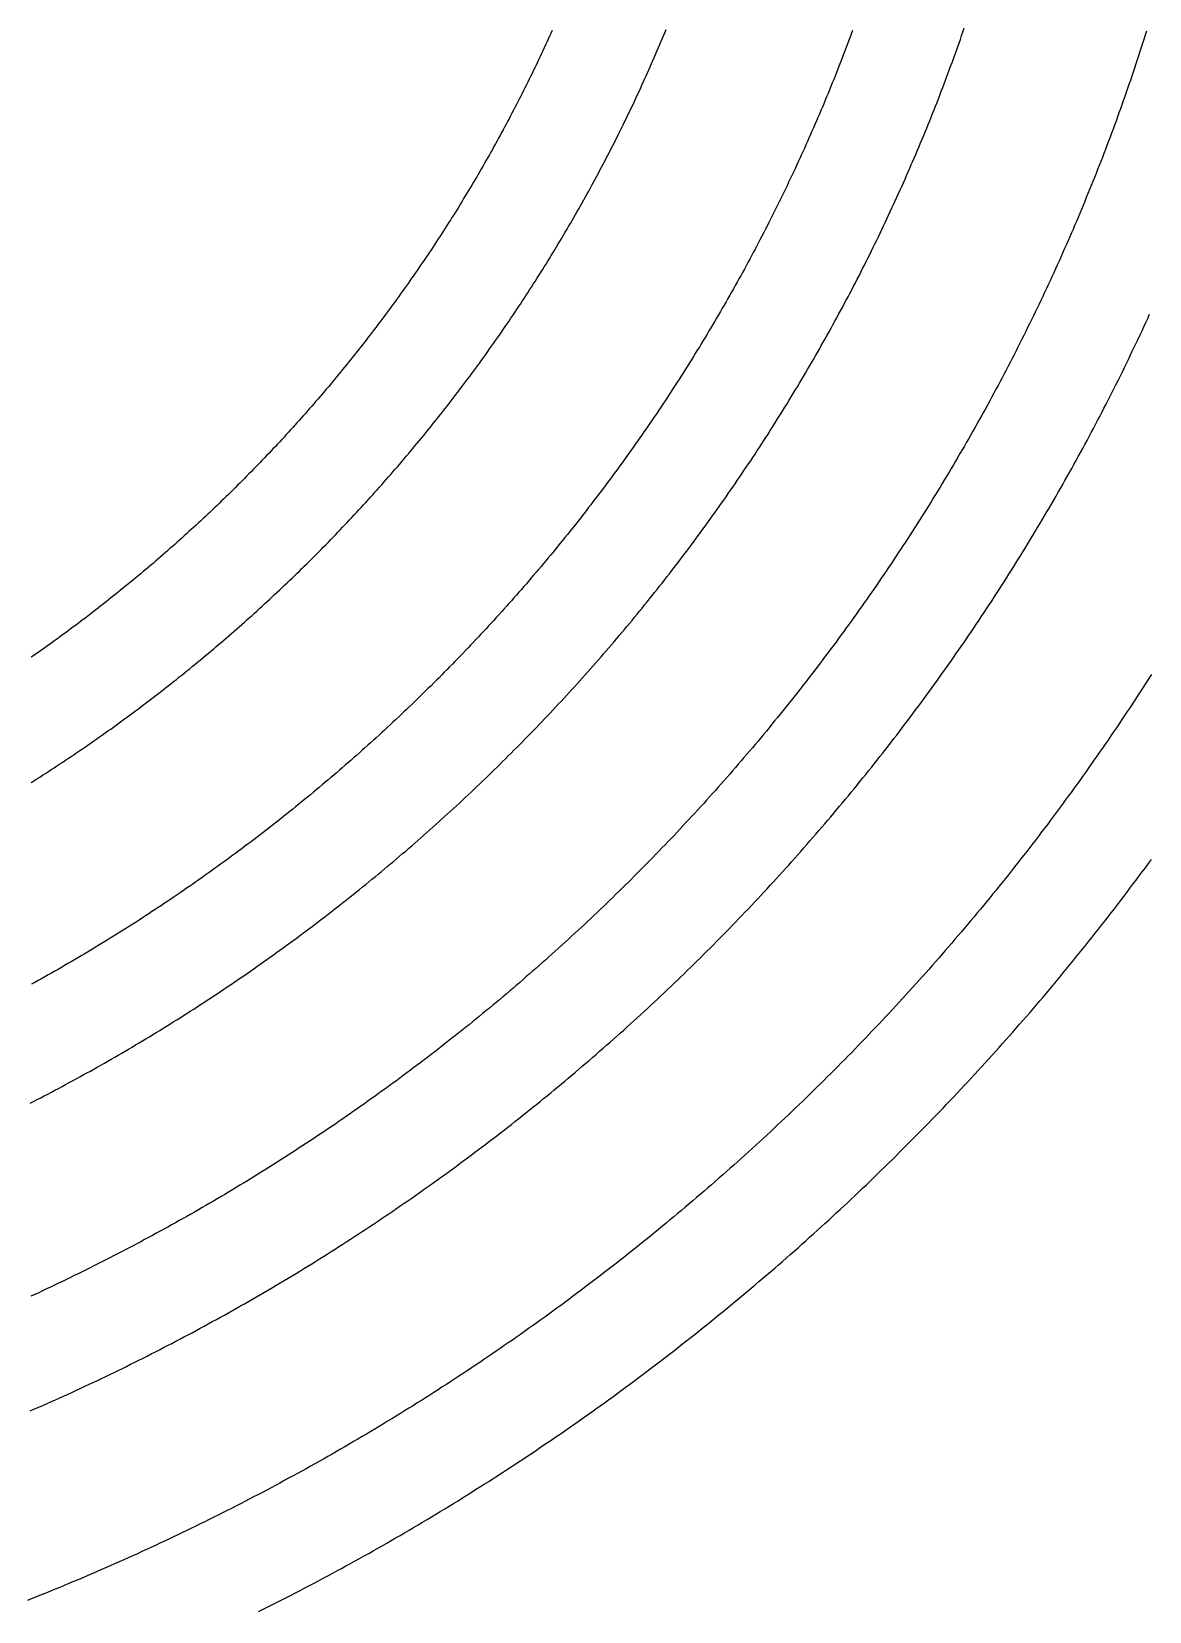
# Model space of a CAD drawing. Header units: inches. Extents: x -43479 to 56521, y -44741 to 59530.
# Drawn here: x -8761 to -7477, y -21638 to -19822 of the extents above; entities that cross this region are included whole.
import ezdxf

# ---------------------------------------------------------------- set-up
doc = ezdxf.new("R2010")
doc.units = ezdxf.units.IN
doc.header["$MEASUREMENT"] = 0

# ---------------------------------------------------------------- blocks, each defined once
blk = doc.blocks.new('kanishk_spiralEditV1')
for points in [[(1524.3, -1138.4), (1518.9, -1135.7), (1513.6, -1133), (1508.3, -1130.3), (1502.9, -1127.6), (1497.6, -1124.9), (1492.3, -1122.2), (1487, -1119.5), (1481.7, -1116.7), (1476.4, -1114), (1471.2, -1111.2), (1465.9, -1108.5), (1460.6, -1105.7), (1455.3, -1102.9), (1450.1, -1100.1), (1444.8, -1097.2), (1439.6, -1094.4), (1434.3, -1091.6), (1429.1, -1088.7), (1423.9, -1085.9), (1418.6, -1083), (1413.4, -1080.1), (1408.2, -1077.2), (1403, -1074.3), (1397.8, -1071.4), (1392.6, -1068.5), (1387.4, -1065.5), (1382.3, -1062.6), (1377.1, -1059.6), (1371.9, -1056.7), (1366.8, -1053.7), (1361.6, -1050.7), (1356.5, -1047.7), (1351.3, -1044.7), (1346.2, -1041.7), (1341.1, -1038.6), (1335.9, -1035.6), (1330.8, -1032.5), (1325.7, -1029.5), (1320.6, -1026.4), (1315.5, -1023.3), (1310.4, -1020.2), (1305.4, -1017.1), (1300.3, -1014), (1295.2, -1010.9), (1290.2, -1007.7), (1285.1, -1004.6), (1280.1, -1001.4), (1275, -998.2), (1270, -995.1), (1265, -991.9), (1259.9, -988.7), (1254.9, -985.5), (1249.9, -982.2), (1244.9, -979), (1239.9, -975.8), (1235, -972.5), (1230, -969.2), (1225, -966), (1220, -962.7), (1215.1, -959.4), (1210.1, -956.1), (1205.2, -952.8), (1200.3, -949.5), (1195.3, -946.1), (1190.4, -942.8), (1185.5, -939.4), (1180.6, -936.1), (1175.7, -932.7), (1170.8, -929.3), (1165.9, -925.9), (1161, -922.5), (1156.2, -919.1), (1151.3, -915.6), (1146.4, -912.2), (1141.6, -908.8), (1136.8, -905.3), (1131.9, -901.8), (1127.1, -898.4), (1122.3, -894.9), (1117.5, -891.4), (1112.7, -887.9), (1107.9, -884.4), (1103.1, -880.8), (1098.3, -877.3), (1093.5, -873.8), (1088.8, -870.2), (1084, -866.6), (1079.3, -863.1), (1074.5, -859.5), (1069.8, -855.9), (1065.1, -852.3), (1060.3, -848.7), (1055.6, -845), (1050.9, -841.4), (1046.2, -837.8), (1041.5, -834.1), (1036.9, -830.4), (1032.2, -826.8), (1027.5, -823.1), (1022.9, -819.4), (1018.2, -815.7), (1013.6, -812), (1008.9, -808.3), (1004.3, -804.5), (999.7, -800.8), (995.1, -797), (990.5, -793.3), (985.9, -789.5), (981.3, -785.7), (976.7, -782), (972.2, -778.2), (967.6, -774.4), (963.1, -770.5), (958.5, -766.7), (954, -762.9), (949.5, -759), (944.9, -755.2), (940.4, -751.3), (935.9, -747.4), (931.4, -743.6), (926.9, -739.7), (922.5, -735.8), (918, -731.9), (913.5, -728), (909.1, -724), (904.6, -720.1), (900.2, -716.1), (895.8, -712.2), (891.4, -708.2), (886.9, -704.3), (882.5, -700.3), (878.2, -696.3), (873.8, -692.3), (869.4, -688.3), (865, -684.3), (860.7, -680.2), (856.3, -676.2), (852, -672.2), (847.6, -668.1), (843.3, -664), (839, -660), (834.7, -655.9), (830.4, -651.8), (826.1, -647.7), (821.8, -643.6), (817.6, -639.5), (813.3, -635.4), (809, -631.2), (804.8, -627.1), (800.6, -622.9), (796.3, -618.8), (792.1, -614.6), (787.9, -610.4), (783.7, -606.2), (779.5, -602), (775.3, -597.8), (771.1, -593.6), (767, -589.4), (762.8, -585.2), (758.7, -580.9), (754.5, -576.7), (750.4, -572.4), (746.3, -568.2), (742.2, -563.9), (738.1, -559.6), (734, -555.3), (729.9, -551), (725.8, -546.7), (721.8, -542.4), (717.7, -538.1), (713.7, -533.8), (709.6, -529.4), (705.6, -525.1), (701.6, -520.7), (697.6, -516.4), (693.6, -512), (689.6, -507.6), (685.6, -503.2), (681.6, -498.8), (677.6, -494.4), (673.7, -490), (669.7, -485.6), (665.8, -481.2), (661.9, -476.8), (658, -472.3), (654.1, -467.9), (650.2, -463.4), (646.3, -458.9), (642.4, -454.5), (638.5, -450), (634.7, -445.5), (630.8, -441), (627, -436.5), (623.2, -432), (619.3, -427.4), (615.5, -422.9), (611.7, -418.4), (607.9, -413.8), (604.1, -409.3), (600.4, -404.7), (596.6, -400.1), (592.9, -395.5), (589.1, -391), (585.4, -386.4), (581.7, -381.8), (577.9, -377.2), (574.2, -372.5), (570.5, -367.9), (566.9, -363.3), (563.2, -358.7), (559.5, -354), (555.9, -349.4), (552.2, -344.7), (548.6, -340), (545, -335.3), (541.3, -330.7), (537.7, -326), (534.1, -321.3), (530.6, -316.6), (527, -311.9), (523.4, -307.1), (519.9, -302.4), (516.3, -297.7), (512.8, -292.9), (509.3, -288.2), (505.7, -283.4), (502.2, -278.7), (498.7, -273.9)], [(1786.5, -907.7), (1781.6, -905.5), (1776.8, -903.4), (1771.9, -901.3), (1767.1, -899.1), (1762.2, -897), (1757.4, -894.8), (1752.6, -892.6), (1747.7, -890.5), (1742.9, -888.3), (1738.1, -886), (1733.3, -883.8), (1728.5, -881.6), (1723.7, -879.4), (1718.9, -877.1), (1714.1, -874.9), (1709.3, -872.6), (1704.5, -870.3), (1699.8, -868), (1695, -865.7), (1690.2, -863.4), (1685.4, -861.1), (1680.7, -858.8), (1675.9, -856.5), (1671.2, -854.1), (1666.5, -851.8), (1661.7, -849.4), (1657, -847), (1652.3, -844.6), (1647.5, -842.2), (1642.8, -839.8), (1638.1, -837.4), (1633.4, -835), (1628.7, -832.6), (1624, -830.1), (1619.3, -827.7), (1614.6, -825.2), (1610, -822.7), (1605.3, -820.2), (1600.6, -817.8), (1596, -815.3), (1591.3, -812.7), (1586.6, -810.2), (1582, -807.7), (1577.4, -805.1), (1572.7, -802.6), (1568.1, -800), (1563.5, -797.5), (1558.8, -794.9), (1554.2, -792.3), (1549.6, -789.7), (1545, -787.1), (1540.4, -784.5), (1535.8, -781.9), (1531.3, -779.2), (1526.7, -776.6), (1522.1, -773.9), (1517.5, -771.3), (1513, -768.6), (1508.4, -765.9), (1503.9, -763.2), (1499.3, -760.5), (1494.8, -757.8), (1490.3, -755.1), (1485.7, -752.3), (1481.2, -749.6), (1476.7, -746.9), (1472.2, -744.1), (1467.7, -741.3), (1463.2, -738.6), (1458.7, -735.8), (1454.2, -733), (1449.7, -730.2), (1445.3, -727.4), (1440.8, -724.5), (1436.3, -721.7), (1431.9, -718.9), (1427.4, -716), (1423, -713.1), (1418.6, -710.3), (1414.1, -707.4), (1409.7, -704.5), (1405.3, -701.6), (1400.9, -698.7), (1396.5, -695.8), (1392.1, -692.9), (1387.7, -689.9), (1383.3, -687), (1378.9, -684), (1374.5, -681.1), (1370.2, -678.1), (1365.8, -675.1), (1361.5, -672.1), (1357.1, -669.1), (1352.8, -666.1), (1348.4, -663.1), (1344.1, -660.1), (1339.8, -657.1), (1335.5, -654), (1331.2, -651), (1326.9, -647.9), (1322.6, -644.9), (1318.3, -641.8), (1314, -638.7), (1309.7, -635.6), (1305.5, -632.5), (1301.2, -629.4), (1296.9, -626.3), (1292.7, -623.1), (1288.5, -620), (1284.2, -616.9), (1280, -613.7), (1275.8, -610.5), (1271.6, -607.4), (1267.4, -604.2), (1263.2, -601), (1259, -597.8), (1254.8, -594.6), (1250.6, -591.4), (1246.4, -588.1), (1242.3, -584.9), (1238.1, -581.7), (1233.9, -578.4), (1229.8, -575.2), (1225.7, -571.9), (1221.5, -568.6), (1217.4, -565.3), (1213.3, -562), (1209.2, -558.7), (1205.1, -555.4), (1201, -552.1), (1196.9, -548.8), (1192.8, -545.4), (1188.7, -542.1), (1184.7, -538.7), (1180.6, -535.4), (1176.6, -532), (1172.5, -528.6), (1168.5, -525.2), (1164.4, -521.9), (1160.4, -518.5), (1156.4, -515), (1152.4, -511.6), (1148.4, -508.2), (1144.4, -504.8), (1140.4, -501.3), (1136.4, -497.9), (1132.5, -494.4), (1128.5, -490.9), (1124.5, -487.5), (1120.6, -484), (1116.7, -480.5), (1112.7, -477), (1108.8, -473.5), (1104.9, -470), (1101, -466.4), (1097.1, -462.9), (1093.2, -459.4), (1089.3, -455.8), (1085.4, -452.3), (1081.5, -448.7), (1077.6, -445.1), (1073.8, -441.5), (1069.9, -437.9), (1066.1, -434.3), (1062.3, -430.7), (1058.4, -427.1), (1054.6, -423.5), (1050.8, -419.9), (1047, -416.2), (1043.2, -412.6), (1039.4, -409), (1035.6, -405.3), (1031.9, -401.6), (1028.1, -398), (1024.3, -394.3), (1020.6, -390.6), (1016.8, -386.9), (1013.1, -383.2), (1009.4, -379.5), (1005.7, -375.7), (1001.9, -372), (998.2, -368.3), (994.6, -364.5), (990.9, -360.8), (987.2, -357), (983.5, -353.3), (979.9, -349.5), (976.2, -345.7), (972.6, -341.9), (968.9, -338.1), (965.3, -334.3), (961.7, -330.5), (958.1, -326.7), (954.5, -322.9), (950.9, -319), (947.3, -315.2), (943.7, -311.3), (940.1, -307.5), (936.5, -303.6), (933, -299.7), (929.4, -295.9), (925.9, -292), (922.4, -288.1), (918.9, -284.2), (915.3, -280.3), (911.8, -276.4), (908.3, -272.5), (904.8, -268.5), (901.4, -264.6), (897.9, -260.6), (894.4, -256.7), (891, -252.7), (887.5, -248.8), (884.1, -244.8), (880.7, -240.8), (877.2, -236.8), (873.8, -232.9), (870.4, -228.9), (867, -224.9), (863.6, -220.8), (860.3, -216.8), (856.9, -212.8), (853.5, -208.8), (850.2, -204.7), (846.8, -200.7), (843.5, -196.6), (840.2, -192.6), (836.8, -188.5), (833.5, -184.4), (830.2, -180.3), (826.9, -176.3), (823.6, -172.2), (820.4, -168.1), (817.1, -163.9), (813.8, -159.8), (810.6, -155.7), (807.4, -151.6), (804.1, -147.5), (800.9, -143.3), (797.7, -139.2), (794.5, -135), (791.3, -130.9), (788.1, -126.7), (784.9, -122.5), (781.8, -118.3), (778.6, -114.1), (775.4, -110), (772.3, -105.8), (769.2, -101.5), (766, -97.3), (762.9, -93.1), (759.8, -88.9), (756.7, -84.7), (753.6, -80.4), (750.5, -76.2), (747.5, -71.9), (744.4, -67.7), (741.4, -63.4), (738.3, -59.1), (735.3, -54.9), (732.3, -50.6), (729.2, -46.3), (726.2, -42), (723.2, -37.7), (720.2, -33.4), (717.3, -29.1), (714.3, -24.8), (711.3, -20.5), (708.4, -16.1), (705.4, -11.8), (702.5, -7.5), (699.6, -3.1), (696.7, 1.2), (693.8, 5.6), (690.9, 10), (688, 14.3), (685.1, 18.7), (682.2, 23.1), (679.4, 27.5), (676.5, 31.9), (673.7, 36.3), (670.8, 40.7), (668, 45.1), (665.2, 49.5), (662.4, 53.9), (659.6, 58.4), (656.8, 62.8), (654, 67.2), (651.3, 71.7), (648.5, 76.1), (645.8, 80.6), (643, 85.1), (640.3, 89.5), (637.6, 94), (634.9, 98.5), (632.2, 103), (629.5, 107.5), (626.8, 111.9), (624.1, 116.4), (621.5, 121), (618.8, 125.5), (616.2, 130), (613.5, 134.5), (610.9, 139), (608.3, 143.6), (605.7, 148.1), (603.1, 152.6), (600.5, 157.2), (598, 161.7), (595.4, 166.3), (592.8, 170.9), (590.3, 175.4), (587.7, 180), (585.2, 184.6), (582.7, 189.2), (580.2, 193.8), (577.7, 198.4), (575.2, 203), (572.7, 207.6), (570.3, 212.2), (567.8, 216.8), (565.4, 221.4), (562.9, 226), (560.5, 230.7), (558.1, 235.3), (555.7, 239.9), (553.3, 244.6), (550.9, 249.2), (548.5, 253.9), (546.1, 258.5), (543.8, 263.2), (541.4, 267.9), (539.1, 272.5), (536.7, 277.2), (534.4, 281.9), (532.1, 286.6), (529.8, 291.3), (527.5, 296), (525.2, 300.7), (523, 305.4), (520.7, 310.1), (518.4, 314.8), (516.2, 319.5), (514, 324.2), (511.7, 329), (509.5, 333.7), (507.3, 338.4), (505.1, 343.2), (503, 347.9), (500.8, 352.7)], [(1786.8, -554.1), (1782.7, -552), (1778.6, -549.9), (1774.5, -547.8), (1770.4, -545.6), (1766.3, -543.5), (1762.2, -541.3), (1758.1, -539.2), (1754, -537), (1750, -534.8), (1745.9, -532.6), (1741.8, -530.4), (1737.8, -528.2), (1733.7, -526), (1729.7, -523.8), (1725.6, -521.6), (1721.6, -519.3), (1717.5, -517.1), (1713.5, -514.8), (1709.5, -512.6), (1705.4, -510.3), (1701.4, -508), (1697.4, -505.7), (1693.4, -503.4), (1689.4, -501.1), (1685.4, -498.8), (1681.4, -496.5), (1677.4, -494.2), (1673.5, -491.8), (1669.5, -489.5), (1665.5, -487.1), (1661.5, -484.8), (1657.6, -482.4), (1653.6, -480), (1649.7, -477.6), (1645.7, -475.2), (1641.8, -472.8), (1637.8, -470.4), (1633.9, -468), (1630, -465.6), (1626.1, -463.1), (1622.2, -460.7), (1618.3, -458.2), (1614.3, -455.8), (1610.5, -453.3), (1606.6, -450.8), (1602.7, -448.3), (1598.8, -445.8), (1594.9, -443.3), (1591, -440.8), (1587.2, -438.3), (1583.3, -435.8), (1579.5, -433.3), (1575.6, -430.7), (1571.8, -428.2), (1567.9, -425.6), (1564.1, -423), (1560.3, -420.5), (1556.4, -417.9), (1552.6, -415.3), (1548.8, -412.7), (1545, -410.1), (1541.2, -407.5), (1537.4, -404.9), (1533.6, -402.2), (1529.9, -399.6), (1526.1, -397), (1522.3, -394.3), (1518.5, -391.7), (1514.8, -389), (1511, -386.3), (1507.3, -383.6), (1503.5, -381), (1499.8, -378.3), (1496.1, -375.5), (1492.4, -372.8), (1488.6, -370.1), (1484.9, -367.4), (1481.2, -364.7), (1477.5, -361.9), (1473.8, -359.2), (1470.1, -356.4), (1466.5, -353.6), (1462.8, -350.9), (1459.1, -348.1), (1455.4, -345.3), (1451.8, -342.5), (1448.1, -339.7), (1444.5, -336.9), (1440.8, -334.1), (1437.2, -331.2), (1433.6, -328.4), (1430, -325.6), (1426.3, -322.7), (1422.7, -319.9), (1419.1, -317), (1415.5, -314.1), (1411.9, -311.2), (1408.4, -308.4), (1404.8, -305.5), (1401.2, -302.6), (1397.6, -299.7), (1394.1, -296.7), (1390.5, -293.8), (1387, -290.9), (1383.4, -288), (1379.9, -285), (1376.4, -282.1), (1372.8, -279.1), (1369.3, -276.1), (1365.8, -273.2), (1362.3, -270.2), (1358.8, -267.2), (1355.3, -264.2), (1351.9, -261.2), (1348.4, -258.2), (1344.9, -255.2), (1341.4, -252.2), (1338, -249.1), (1334.5, -246.1), (1331.1, -243), (1327.6, -240), (1324.2, -236.9), (1320.8, -233.9), (1317.4, -230.8), (1314, -227.7), (1310.6, -224.6), (1307.2, -221.5), (1303.8, -218.4), (1300.4, -215.3), (1297, -212.2), (1293.6, -209.1), (1290.3, -206), (1286.9, -202.8), (1283.6, -199.7), (1280.2, -196.5), (1276.9, -193.4), (1273.5, -190.2), (1270.2, -187.1), (1266.9, -183.9), (1263.6, -180.7), (1260.3, -177.5), (1257, -174.3), (1253.7, -171.1), (1250.4, -167.9), (1247.1, -164.7), (1243.9, -161.5), (1240.6, -158.2), (1237.4, -155), (1234.1, -151.8), (1230.9, -148.5), (1227.6, -145.2), (1224.4, -142), (1221.2, -138.7), (1218, -135.4), (1214.8, -132.2), (1211.6, -128.9), (1208.4, -125.6), (1205.2, -122.3), (1202, -119), (1198.8, -115.6), (1195.7, -112.3), (1192.5, -109), (1189.4, -105.7), (1186.2, -102.3), (1183.1, -99), (1180, -95.6), (1176.8, -92.3), (1173.7, -88.9), (1170.6, -85.5), (1167.5, -82.1), (1164.4, -78.7), (1161.3, -75.4), (1158.3, -72), (1155.2, -68.5), (1152.1, -65.1), (1149.1, -61.7), (1146, -58.3), (1143, -54.9), (1139.9, -51.4), (1136.9, -48), (1133.9, -44.5), (1130.9, -41.1), (1127.9, -37.6), (1124.9, -34.2), (1121.9, -30.7), (1118.9, -27.2), (1115.9, -23.7), (1113, -20.2), (1110, -16.7), (1107.1, -13.2), (1104.1, -9.7), (1101.2, -6.2), (1098.2, -2.7), (1095.3, 0.8), (1092.4, 4.4), (1089.5, 7.9), (1086.6, 11.5), (1083.7, 15), (1080.8, 18.6), (1077.9, 22.1), (1075.1, 25.7), (1072.2, 29.3), (1069.4, 32.8), (1066.5, 36.4), (1063.7, 40), (1060.8, 43.6), (1058, 47.2), (1055.2, 50.8), (1052.4, 54.4), (1049.6, 58.1), (1046.8, 61.7), (1044, 65.3), (1041.2, 69), (1038.5, 72.6), (1035.7, 76.3), (1032.9, 79.9), (1030.2, 83.6), (1027.5, 87.2), (1024.7, 90.9), (1022, 94.6), (1019.3, 98.3), (1016.6, 101.9), (1013.9, 105.6), (1011.2, 109.3), (1008.5, 113), (1005.8, 116.8), (1003.2, 120.5), (1000.5, 124.2), (997.9, 127.9), (995.2, 131.6), (992.6, 135.4), (990, 139.1), (987.3, 142.9), (984.7, 146.6), (982.1, 150.4), (979.5, 154.1), (976.9, 157.9), (974.4, 161.7), (971.8, 165.5), (969.2, 169.2), (966.7, 173), (964.1, 176.8), (961.6, 180.6), (959, 184.4), (956.5, 188.2), (954, 192), (951.5, 195.9), (949, 199.7), (946.5, 203.5), (944, 207.4), (941.6, 211.2), (939.1, 215), (936.6, 218.9), (934.2, 222.7), (931.7, 226.6), (929.3, 230.5), (926.9, 234.3), (924.5, 238.2), (922.1, 242.1), (919.7, 246), (917.3, 249.9), (914.9, 253.8), (912.5, 257.7), (910.1, 261.6), (907.8, 265.5), (905.4, 269.4), (903.1, 273.3), (900.7, 277.2), (898.4, 281.1), (896.1, 285.1), (893.8, 289), (891.5, 292.9), (889.2, 296.9), (886.9, 300.8), (884.6, 304.8), (882.4, 308.8), (880.1, 312.7), (877.9, 316.7), (875.6, 320.7), (873.4, 324.6), (871.2, 328.6), (868.9, 332.6), (866.7, 336.6), (864.5, 340.6), (862.3, 344.6), (860.2, 348.6), (858, 352.6), (855.8, 356.6), (853.7, 360.6), (851.5, 364.7), (849.4, 368.7), (847.2, 372.7), (845.1, 376.7), (843, 380.8), (840.9, 384.8), (838.8, 388.9), (836.7, 392.9), (834.6, 397), (832.6, 401), (830.5, 405.1), (828.4, 409.2), (826.4, 413.2), (824.4, 417.3), (822.3, 421.4), (820.3, 425.5), (818.3, 429.6), (816.3, 433.6), (814.3, 437.7), (812.3, 441.8), (810.3, 445.9), (808.4, 450.1), (806.4, 454.2), (804.5, 458.3), (802.5, 462.4), (800.6, 466.5), (798.7, 470.6), (796.8, 474.8), (794.8, 478.9), (793, 483.1), (791.1, 487.2), (789.2, 491.3), (787.3, 495.5), (785.4, 499.6), (783.6, 503.8), (781.7, 508), (779.9, 512.1), (778.1, 516.3), (776.3, 520.5), (774.5, 524.6), (772.7, 528.8), (770.9, 533), (769.1, 537.2), (767.3, 541.4), (765.5, 545.6), (763.8, 549.8), (762, 554), (760.3, 558.2), (758.6, 562.4), (756.8, 566.6), (755.1, 570.8), (753.4, 575), (751.7, 579.2), (750, 583.5), (748.4, 587.7), (746.7, 591.9), (745, 596.1), (743.4, 600.4), (741.8, 604.6), (740.1, 608.9), (738.5, 613.1), (736.9, 617.4), (735.3, 621.6), (733.7, 625.9), (732.1, 630.1), (730.5, 634.4), (729, 638.7), (727.4, 642.9), (725.8, 647.2), (724.3, 651.5), (722.8, 655.7), (721.2, 660), (719.7, 664.3), (718.2, 668.6), (716.7, 672.9), (715.2, 677.2), (713.8, 681.5)], [(1785.6, -185.6), (1782.3, -183.5), (1779, -181.4), (1775.6, -179.2), (1772.3, -177.1), (1769, -175), (1765.7, -172.8), (1762.4, -170.7), (1759.1, -168.5), (1755.8, -166.3), (1752.5, -164.2), (1749.2, -162), (1745.9, -159.8), (1742.7, -157.6), (1739.4, -155.4), (1736.1, -153.2), (1732.9, -151), (1729.6, -148.8), (1726.4, -146.6), (1723.1, -144.3), (1719.9, -142.1), (1716.6, -139.9), (1713.4, -137.6), (1710.2, -135.3), (1706.9, -133.1), (1703.7, -130.8), (1700.5, -128.5), (1697.3, -126.2), (1694.1, -124), (1690.9, -121.7), (1687.7, -119.4), (1684.5, -117), (1681.3, -114.7), (1678.2, -112.4), (1675, -110.1), (1671.8, -107.7), (1668.6, -105.4), (1665.5, -103), (1662.3, -100.7), (1659.2, -98.3), (1656, -96), (1652.9, -93.6), (1649.8, -91.2), (1646.7, -88.8), (1643.5, -86.4), (1640.4, -84), (1637.3, -81.6), (1634.2, -79.2), (1631.1, -76.8), (1628, -74.3), (1624.9, -71.9), (1621.8, -69.5), (1618.7, -67), (1615.7, -64.6), (1612.6, -62.1), (1609.5, -59.6), (1606.5, -57.2), (1603.4, -54.7), (1600.4, -52.2), (1597.3, -49.7), (1594.3, -47.2), (1591.3, -44.7), (1588.2, -42.2), (1585.2, -39.7), (1582.2, -37.2), (1579.2, -34.7), (1576.2, -32.1), (1573.2, -29.6), (1570.2, -27), (1567.2, -24.5), (1564.2, -21.9), (1561.2, -19.4), (1558.3, -16.8), (1555.3, -14.2), (1552.3, -11.6), (1549.4, -9), (1546.4, -6.5), (1543.5, -3.9), (1540.6, -1.2), (1537.6, 1.4), (1534.7, 4), (1531.8, 6.6), (1528.9, 9.2), (1526, 11.9), (1523.1, 14.5), (1520.2, 17.2), (1517.3, 19.8), (1514.4, 22.5), (1511.5, 25.1), (1508.6, 27.8), (1505.8, 30.5), (1502.9, 33.2), (1500, 35.9), (1497.2, 38.6), (1494.3, 41.3), (1491.5, 44), (1488.7, 46.7), (1485.8, 49.4), (1483, 52.1), (1480.2, 54.8), (1477.4, 57.6), (1474.6, 60.3), (1471.8, 63.1), (1469, 65.8), (1466.2, 68.6), (1463.4, 71.3), (1460.6, 74.1), (1457.9, 76.9), (1455.1, 79.7), (1452.3, 82.5), (1449.6, 85.3), (1446.8, 88.1), (1444.1, 90.9), (1441.4, 93.7), (1438.6, 96.5), (1435.9, 99.3), (1433.2, 102.1), (1430.5, 105), (1427.8, 107.8), (1425.1, 110.6), (1422.4, 113.5), (1419.7, 116.3), (1417, 119.2), (1414.4, 122.1), (1411.7, 124.9), (1409, 127.8), (1406.4, 130.7), (1403.7, 133.6), (1401.1, 136.5), (1398.5, 139.4), (1395.8, 142.3), (1393.2, 145.2), (1390.6, 148.1), (1388, 151), (1385.4, 153.9), (1382.8, 156.8), (1380.2, 159.8), (1377.6, 162.7), (1375, 165.7), (1372.5, 168.6), (1369.9, 171.6), (1367.3, 174.5), (1364.8, 177.5), (1362.2, 180.5), (1359.7, 183.4), (1357.2, 186.4), (1354.6, 189.4), (1352.1, 192.4), (1349.6, 195.4), (1347.1, 198.4), (1344.6, 201.4), (1342.1, 204.4), (1339.6, 207.4), (1337.1, 210.4), (1334.6, 213.5), (1332.2, 216.5), (1329.7, 219.5), (1327.2, 222.6), (1324.8, 225.6), (1322.4, 228.7), (1319.9, 231.7), (1317.5, 234.8), (1315.1, 237.9), (1312.6, 240.9), (1310.2, 244), (1307.8, 247.1), (1305.4, 250.2), (1303, 253.3), (1300.7, 256.3), (1298.3, 259.4), (1295.9, 262.6), (1293.5, 265.7), (1291.2, 268.8), (1288.8, 271.9), (1286.5, 275), (1284.1, 278.1), (1281.8, 281.3), (1279.5, 284.4), (1277.2, 287.6), (1274.9, 290.7), (1272.6, 293.9), (1270.3, 297), (1268, 300.2), (1265.7, 303.3), (1263.4, 306.5), (1261.1, 309.7), (1258.9, 312.9), (1256.6, 316.1), (1254.4, 319.2), (1252.1, 322.4), (1249.9, 325.6), (1247.6, 328.8), (1245.4, 332), (1243.2, 335.2), (1241, 338.5), (1238.8, 341.7), (1236.6, 344.9), (1234.4, 348.1), (1232.2, 351.4), (1230.1, 354.6), (1227.9, 357.9), (1225.7, 361.1), (1223.6, 364.3), (1221.4, 367.6), (1219.3, 370.9), (1217.2, 374.1), (1215, 377.4), (1212.9, 380.7), (1210.8, 383.9), (1208.7, 387.2), (1206.6, 390.5), (1204.5, 393.8), (1202.4, 397.1), (1200.3, 400.4), (1198.3, 403.7), (1196.2, 407), (1194.1, 410.3), (1192.1, 413.6), (1190.1, 416.9), (1188, 420.3), (1186, 423.6), (1184, 426.9), (1182, 430.2), (1180, 433.6), (1178, 436.9), (1176, 440.3), (1174, 443.6), (1172, 447), (1170, 450.3), (1168.1, 453.7), (1166.1, 457.1), (1164.2, 460.4), (1162.2, 463.8), (1160.3, 467.2), (1158.4, 470.6), (1156.4, 474), (1154.5, 477.3), (1152.6, 480.7), (1150.7, 484.1), (1148.8, 487.5), (1146.9, 490.9), (1145.1, 494.3), (1143.2, 497.8), (1141.3, 501.2), (1139.5, 504.6), (1137.6, 508), (1135.8, 511.4), (1133.9, 514.9), (1132.1, 518.3), (1130.3, 521.7), (1128.5, 525.2), (1126.7, 528.6), (1124.9, 532.1), (1123.1, 535.5), (1121.3, 539), (1119.5, 542.4), (1117.8, 545.9), (1116, 549.4), (1114.3, 552.8), (1112.5, 556.3), (1110.8, 559.8), (1109, 563.3), (1107.3, 566.7), (1105.6, 570.2), (1103.9, 573.7), (1102.2, 577.2), (1100.5, 580.7), (1098.8, 584.2), (1097.1, 587.7), (1095.5, 591.2), (1093.8, 594.7), (1092.1, 598.2), (1090.5, 601.8), (1088.9, 605.3), (1087.2, 608.8), (1085.6, 612.3), (1084, 615.9), (1082.4, 619.4), (1080.8, 622.9), (1079.2, 626.5), (1077.6, 630), (1076, 633.6), (1074.4, 637.1), (1072.8, 640.7), (1071.3, 644.2), (1069.7, 647.8), (1068.2, 651.3), (1066.7, 654.9), (1065.1, 658.5), (1063.6, 662), (1062.1, 665.6), (1060.6, 669.2), (1059.1, 672.8), (1057.6, 676.3), (1056.1, 679.9)], [(1187.2, 678.7), (1188.7, 675.4), (1190.2, 672.1), (1191.7, 668.8), (1193.2, 665.5), (1194.7, 662.2), (1196.2, 658.9), (1197.8, 655.6), (1199.3, 652.3), (1200.8, 649), (1202.4, 645.7), (1203.9, 642.4), (1205.5, 639.1), (1207.1, 635.9), (1208.7, 632.6), (1210.2, 629.3), (1211.8, 626.1), (1213.4, 622.8), (1215, 619.5), (1216.7, 616.3), (1218.3, 613), (1219.9, 609.8), (1221.5, 606.5), (1223.2, 603.3), (1224.8, 600), (1226.5, 596.8), (1228.1, 593.6), (1229.8, 590.3), (1231.5, 587.1), (1233.2, 583.9), (1234.8, 580.6), (1236.5, 577.4), (1238.2, 574.2), (1240, 571), (1241.7, 567.8), (1243.4, 564.6), (1245.1, 561.4), (1246.9, 558.2), (1248.6, 555), (1250.4, 551.8), (1252.1, 548.6), (1253.9, 545.4), (1255.6, 542.2), (1257.4, 539.1), (1259.2, 535.9), (1261, 532.7), (1262.8, 529.6), (1264.6, 526.4), (1266.4, 523.2), (1268.2, 520.1), (1270.1, 516.9), (1271.9, 513.8), (1273.7, 510.6), (1275.6, 507.5), (1277.4, 504.4), (1279.3, 501.2), (1281.1, 498.1), (1283, 495), (1284.9, 491.8), (1286.8, 488.7), (1288.7, 485.6), (1290.6, 482.5), (1292.5, 479.4), (1294.4, 476.3), (1296.3, 473.2), (1298.2, 470.1), (1300.1, 467), (1302.1, 463.9), (1304, 460.8), (1306, 457.7), (1307.9, 454.7), (1309.9, 451.6), (1311.9, 448.5), (1313.9, 445.5), (1315.8, 442.4), (1317.8, 439.3), (1319.8, 436.3), (1321.8, 433.2), (1323.8, 430.2), (1325.8, 427.2), (1327.9, 424.1), (1329.9, 421.1), (1331.9, 418.1), (1334, 415), (1336, 412), (1338.1, 409), (1340.1, 406), (1342.2, 403), (1344.3, 400), (1346.4, 397), (1348.5, 394), (1350.5, 391), (1352.6, 388), (1354.8, 385), (1356.9, 382), (1359, 379.1), (1361.1, 376.1), (1363.2, 373.1), (1365.4, 370.2), (1367.5, 367.2), (1369.7, 364.3), (1371.8, 361.3), (1374, 358.4), (1376.2, 355.4), (1378.3, 352.5), (1380.5, 349.6), (1382.7, 346.6), (1384.9, 343.7), (1387.1, 340.8), (1389.3, 337.9), (1391.5, 335), (1393.7, 332.1), (1396, 329.2), (1398.2, 326.3), (1400.4, 323.4), (1402.7, 320.5), (1404.9, 317.6), (1407.2, 314.7), (1409.5, 311.9), (1411.7, 309), (1414, 306.1), (1416.3, 303.3), (1418.6, 300.4), (1420.9, 297.6), (1423.2, 294.7), (1425.5, 291.9), (1427.8, 289), (1430.1, 286.2), (1432.4, 283.4), (1434.8, 280.6), (1437.1, 277.7), (1439.4, 274.9), (1441.8, 272.1), (1444.1, 269.3), (1446.5, 266.5), (1448.9, 263.7), (1451.2, 260.9), (1453.6, 258.2), (1456, 255.4), (1458.4, 252.6), (1460.8, 249.8), (1463.2, 247.1), (1465.6, 244.3), (1468, 241.6), (1470.4, 238.8), (1472.9, 236.1), (1475.3, 233.3), (1477.7, 230.6), (1480.2, 227.9), (1482.6, 225.1), (1485.1, 222.4), (1487.5, 219.7), (1490, 217), (1492.5, 214.3), (1495, 211.6), (1497.4, 208.9), (1499.9, 206.2), (1502.4, 203.5), (1504.9, 200.8), (1507.4, 198.2), (1510, 195.5), (1512.5, 192.8), (1515, 190.2), (1517.5, 187.5), (1520.1, 184.9), (1522.6, 182.2), (1525.2, 179.6), (1527.7, 176.9), (1530.3, 174.3), (1532.8, 171.7), (1535.4, 169.1), (1538, 166.5), (1540.6, 163.9), (1543.1, 161.2), (1545.7, 158.7), (1548.3, 156.1), (1550.9, 153.5), (1553.6, 150.9), (1556.2, 148.3), (1558.8, 145.7), (1561.4, 143.2), (1564, 140.6), (1566.7, 138.1), (1569.3, 135.5), (1572, 133), (1574.6, 130.4), (1577.3, 127.9), (1580, 125.4), (1582.6, 122.9), (1585.3, 120.3), (1588, 117.8), (1590.7, 115.3), (1593.4, 112.8), (1596.1, 110.3), (1598.8, 107.8), (1601.5, 105.4), (1604.2, 102.9), (1606.9, 100.4), (1609.6, 97.9), (1612.4, 95.5), (1615.1, 93), (1617.8, 90.6), (1620.6, 88.1), (1623.3, 85.7), (1626.1, 83.3), (1628.8, 80.8), (1631.6, 78.4), (1634.4, 76), (1637.2, 73.6), (1639.9, 71.2), (1642.7, 68.8), (1645.5, 66.4), (1648.3, 64), (1651.1, 61.6), (1653.9, 59.2), (1656.7, 56.9), (1659.6, 54.5), (1662.4, 52.1), (1665.2, 49.8), (1668, 47.4), (1670.9, 45.1), (1673.7, 42.8), (1676.6, 40.4), (1679.4, 38.1), (1682.3, 35.8), (1685.1, 33.5), (1688, 31.2), (1690.9, 28.9), (1693.8, 26.6), (1696.7, 24.3), (1699.5, 22), (1702.4, 19.7), (1705.3, 17.4), (1708.2, 15.2), (1711.1, 12.9), (1714.1, 10.7), (1717, 8.4), (1719.9, 6.2), (1722.8, 3.9), (1725.8, 1.7), (1728.7, -0.5), (1731.6, -2.7), (1734.6, -4.9), (1737.5, -7.1), (1740.5, -9.3), (1743.5, -11.5), (1746.4, -13.7), (1749.4, -15.9), (1752.4, -18.1), (1755.4, -20.2), (1758.3, -22.4), (1761.3, -24.6), (1764.3, -26.7), (1767.3, -28.9), (1770.3, -31), (1773.3, -33.1), (1776.4, -35.3), (1779.4, -37.4), (1782.4, -39.5), (1785.4, -41.6)], [(842.1, 678.6), (843.6, 674.5), (845.1, 670.5), (846.6, 666.5), (848.1, 662.5), (849.6, 658.4), (851.1, 654.4), (852.7, 650.4), (854.2, 646.4), (855.8, 642.4), (857.3, 638.4), (858.9, 634.4), (860.5, 630.4), (862.1, 626.4), (863.7, 622.4), (865.3, 618.5), (866.9, 614.5), (868.5, 610.5), (870.1, 606.5), (871.8, 602.5), (873.4, 598.6), (875.1, 594.6), (876.7, 590.6), (878.4, 586.7), (880.1, 582.7), (881.8, 578.8), (883.5, 574.8), (885.2, 570.9), (886.9, 566.9), (888.6, 563), (890.3, 559.1), (892.1, 555.1), (893.8, 551.2), (895.6, 547.3), (897.3, 543.3), (899.1, 539.4), (900.9, 535.5), (902.7, 531.6), (904.5, 527.7), (906.3, 523.8), (908.1, 519.9), (909.9, 516), (911.7, 512.1), (913.6, 508.2), (915.4, 504.3), (917.3, 500.4), (919.1, 496.5), (921, 492.7), (922.9, 488.8), (924.8, 484.9), (926.7, 481.1), (928.6, 477.2), (930.5, 473.3), (932.4, 469.5), (934.3, 465.6), (936.3, 461.8), (938.2, 458), (940.2, 454.1), (942.1, 450.3), (944.1, 446.5), (946.1, 442.6), (948, 438.8), (950, 435), (952, 431.2), (954, 427.4), (956.1, 423.6), (958.1, 419.8), (960.1, 416), (962.2, 412.2), (964.2, 408.4), (966.3, 404.6), (968.3, 400.8), (970.4, 397), (972.5, 393.3), (974.6, 389.5), (976.7, 385.7), (978.8, 382), (980.9, 378.2), (983, 374.5), (985.1, 370.7), (987.3, 367), (989.4, 363.2), (991.6, 359.5), (993.7, 355.8), (995.9, 352), (998.1, 348.3), (1000.3, 344.6), (1002.5, 340.9), (1004.7, 337.2), (1006.9, 333.5), (1009.1, 329.8), (1011.3, 326.1), (1013.5, 322.4), (1015.8, 318.7), (1018, 315), (1020.3, 311.3), (1022.6, 307.7), (1024.8, 304), (1027.1, 300.3), (1029.4, 296.7), (1031.7, 293), (1034, 289.4), (1036.3, 285.7), (1038.6, 282.1), (1040.9, 278.4), (1043.3, 274.8), (1045.6, 271.2), (1048, 267.6), (1050.3, 263.9), (1052.7, 260.3), (1055.1, 256.7), (1057.4, 253.1), (1059.8, 249.5), (1062.2, 245.9), (1064.6, 242.3), (1067, 238.8), (1069.5, 235.2), (1071.9, 231.6), (1074.3, 228), (1076.8, 224.5), (1079.2, 220.9), (1081.7, 217.4), (1084.1, 213.8), (1086.6, 210.3), (1089.1, 206.7), (1091.6, 203.2), (1094, 199.7), (1096.6, 196.1), (1099.1, 192.6), (1101.6, 189.1), (1104.1, 185.6), (1106.6, 182.1), (1109.2, 178.6), (1111.7, 175.1), (1114.3, 171.6), (1116.8, 168.1), (1119.4, 164.7), (1122, 161.2), (1124.6, 157.7), (1127.1, 154.2), (1129.7, 150.8), (1132.4, 147.3), (1135, 143.9), (1137.6, 140.5), (1140.2, 137), (1142.8, 133.6), (1145.5, 130.2), (1148.1, 126.7), (1150.8, 123.3), (1153.5, 119.9), (1156.1, 116.5), (1158.8, 113.1), (1161.5, 109.7), (1164.2, 106.3), (1166.9, 103), (1169.6, 99.6), (1172.3, 96.2), (1175, 92.8), (1177.8, 89.5), (1180.5, 86.1), (1183.2, 82.8), (1186, 79.4), (1188.7, 76.1), (1191.5, 72.8), (1194.3, 69.4), (1197.1, 66.1), (1199.8, 62.8), (1202.6, 59.5), (1205.4, 56.2), (1208.3, 52.9), (1211.1, 49.6), (1213.9, 46.3), (1216.7, 43), (1219.6, 39.8), (1222.4, 36.5), (1225.2, 33.2), (1228.1, 30), (1231, 26.7), (1233.8, 23.5), (1236.7, 20.2), (1239.6, 17), (1242.5, 13.8), (1245.4, 10.6), (1248.3, 7.3), (1251.2, 4.1), (1254.1, 0.9), (1257, -2.3), (1260, -5.5), (1262.9, -8.7), (1265.9, -11.8), (1268.8, -15), (1271.8, -18.2), (1274.7, -21.3), (1277.7, -24.5), (1280.7, -27.6), (1283.7, -30.8), (1286.7, -33.9), (1289.7, -37.1), (1292.7, -40.2), (1295.7, -43.3), (1298.7, -46.4), (1301.7, -49.5), (1304.8, -52.6), (1307.8, -55.7), (1310.9, -58.8), (1313.9, -61.9), (1317, -65), (1320, -68), (1323.1, -71.1), (1326.2, -74.2), (1329.3, -77.2), (1332.4, -80.3), (1335.5, -83.3), (1338.6, -86.3), (1341.7, -89.3), (1344.8, -92.4), (1347.9, -95.4), (1351.1, -98.4), (1354.2, -101.4), (1357.4, -104.4), (1360.5, -107.4), (1363.7, -110.3), (1366.8, -113.3), (1370, -116.3), (1373.2, -119.3), (1376.4, -122.2), (1379.6, -125.2), (1382.7, -128.1), (1385.9, -131), (1389.2, -134), (1392.4, -136.9), (1395.6, -139.8), (1398.8, -142.7), (1402.1, -145.6), (1405.3, -148.5), (1408.5, -151.4), (1411.8, -154.3), (1415.1, -157.1), (1418.3, -160), (1421.6, -162.9), (1424.9, -165.7), (1428.1, -168.6), (1431.4, -171.4), (1434.7, -174.3), (1438, -177.1), (1441.3, -179.9), (1444.7, -182.7), (1448, -185.5), (1451.3, -188.3), (1454.6, -191.1), (1458, -193.9), (1461.3, -196.7), (1464.7, -199.5), (1468, -202.2), (1471.4, -205), (1474.8, -207.8), (1478.1, -210.5), (1481.5, -213.2), (1484.9, -216), (1488.3, -218.7), (1491.7, -221.4), (1495.1, -224.1), (1498.5, -226.8), (1501.9, -229.5), (1505.3, -232.2), (1508.8, -234.9), (1512.2, -237.6), (1515.6, -240.2), (1519.1, -242.9), (1522.5, -245.6), (1526, -248.2), (1529.4, -250.9), (1532.9, -253.5), (1536.4, -256.1), (1539.9, -258.7), (1543.3, -261.3), (1546.8, -264), (1550.3, -266.5), (1553.8, -269.1), (1557.3, -271.7), (1560.8, -274.3), (1564.4, -276.9), (1567.9, -279.4), (1571.4, -282), (1574.9, -284.5), (1578.5, -287.1), (1582, -289.6), (1585.6, -292.1), (1589.1, -294.6), (1592.7, -297.2), (1596.3, -299.7), (1599.8, -302.2), (1603.4, -304.6), (1607, -307.1), (1610.6, -309.6), (1614.2, -312.1), (1617.8, -314.5), (1621.4, -317), (1625, -319.4), (1628.6, -321.9), (1632.2, -324.3), (1635.9, -326.7), (1639.5, -329.1), (1643.1, -331.5), (1646.8, -333.9), (1650.4, -336.3), (1654.1, -338.7), (1657.7, -341.1), (1661.4, -343.5), (1665, -345.8), (1668.7, -348.2), (1672.4, -350.5), (1676.1, -352.9), (1679.8, -355.2), (1683.5, -357.5), (1687.2, -359.8), (1690.9, -362.1), (1694.6, -364.4), (1698.3, -366.7), (1702, -369), (1705.7, -371.3), (1709.5, -373.6), (1713.2, -375.8), (1716.9, -378.1), (1720.7, -380.3), (1724.4, -382.6), (1728.2, -384.8), (1731.9, -387), (1735.7, -389.2), (1739.5, -391.4), (1743.2, -393.6), (1747, -395.8), (1750.8, -398), (1754.6, -400.2), (1758.4, -402.4), (1762.2, -404.5), (1766, -406.7), (1769.8, -408.8), (1773.6, -411), (1777.4, -413.1), (1781.2, -415.2), (1785, -417.3)], [(504.5, 678.1), (506, 673.4), (507.5, 668.6), (509, 663.9), (510.5, 659.2), (512, 654.5), (513.5, 649.8), (515.1, 645), (516.6, 640.3), (518.2, 635.6), (519.8, 630.9), (521.4, 626.2), (522.9, 621.5), (524.6, 616.8), (526.2, 612.1), (527.8, 607.5), (529.4, 602.8), (531.1, 598.1), (532.7, 593.4), (534.4, 588.7), (536.1, 584.1), (537.7, 579.4), (539.4, 574.7), (541.1, 570.1), (542.8, 565.4), (544.6, 560.8), (546.3, 556.1), (548, 551.5), (549.8, 546.8), (551.6, 542.2), (553.3, 537.5), (555.1, 532.9), (556.9, 528.3), (558.7, 523.7), (560.5, 519), (562.3, 514.4), (564.2, 509.8), (566, 505.2), (567.9, 500.6), (569.7, 496), (571.6, 491.4), (573.5, 486.8), (575.4, 482.2), (577.3, 477.6), (579.2, 473), (581.1, 468.4), (583, 463.8), (584.9, 459.3), (586.9, 454.7), (588.8, 450.1), (590.8, 445.6), (592.8, 441), (594.8, 436.4), (596.8, 431.9), (598.8, 427.3), (600.8, 422.8), (602.8, 418.3), (604.8, 413.7), (606.9, 409.2), (608.9, 404.7), (611, 400.1), (613.1, 395.6), (615.2, 391.1), (617.2, 386.6), (619.3, 382.1), (621.5, 377.6), (623.6, 373.1), (625.7, 368.6), (627.8, 364.1), (630, 359.6), (632.1, 355.2), (634.3, 350.7), (636.5, 346.2), (638.7, 341.7), (640.9, 337.3), (643.1, 332.8), (645.3, 328.4), (647.5, 323.9), (649.7, 319.5), (652, 315), (654.2, 310.6), (656.5, 306.2), (658.8, 301.7), (661.1, 297.3), (663.3, 292.9), (665.6, 288.5), (668, 284.1), (670.3, 279.7), (672.6, 275.3), (674.9, 270.9), (677.3, 266.5), (679.6, 262.1), (682, 257.7), (684.4, 253.3), (686.8, 249), (689.1, 244.6), (691.5, 240.2), (694, 235.9), (696.4, 231.5), (698.8, 227.2), (701.2, 222.8), (703.7, 218.5), (706.1, 214.2), (708.6, 209.8), (711.1, 205.5), (713.6, 201.2), (716.1, 196.9), (718.6, 192.6), (721.1, 188.3), (723.6, 184), (726.1, 179.7), (728.7, 175.4), (731.2, 171.1), (733.8, 166.8), (736.3, 162.6), (738.9, 158.3), (741.5, 154), (744.1, 149.8), (746.7, 145.5), (749.3, 141.3), (751.9, 137), (754.5, 132.8), (757.2, 128.6), (759.8, 124.4), (762.5, 120.1), (765.2, 115.9), (767.8, 111.7), (770.5, 107.5), (773.2, 103.3), (775.9, 99.1), (778.6, 94.9), (781.3, 90.8), (784.1, 86.6), (786.8, 82.4), (789.5, 78.3), (792.3, 74.1), (795.1, 69.9), (797.8, 65.8), (800.6, 61.7), (803.4, 57.5), (806.2, 53.4), (809, 49.3), (811.8, 45.1), (814.6, 41), (817.5, 36.9), (820.3, 32.8), (823.2, 28.7), (826, 24.6), (828.9, 20.6), (831.8, 16.5), (834.7, 12.4), (837.6, 8.3), (840.5, 4.3), (843.4, 0.2), (846.3, -3.8), (849.2, -7.9), (852.1, -11.9), (855.1, -15.9), (858, -20), (861, -24), (864, -28), (867, -32), (870, -36), (872.9, -40), (876, -44), (879, -48), (882, -51.9), (885, -55.9), (888.1, -59.9), (891.1, -63.8), (894.2, -67.8), (897.2, -71.7), (900.3, -75.7), (903.4, -79.6), (906.5, -83.5), (909.6, -87.5), (912.7, -91.4), (915.8, -95.3), (918.9, -99.2), (922, -103.1), (925.2, -107), (928.3, -110.8), (931.5, -114.7), (934.7, -118.6), (937.8, -122.5), (941, -126.3), (944.2, -130.2), (947.4, -134), (950.6, -137.8), (953.8, -141.7), (957, -145.5), (960.3, -149.3), (963.5, -153.1), (966.7, -156.9), (970, -160.7), (973.3, -164.5), (976.5, -168.3), (979.8, -172.1), (983.1, -175.8), (986.4, -179.6), (989.7, -183.4), (993, -187.1), (996.3, -190.9), (999.6, -194.6), (1003, -198.3), (1006.3, -202), (1009.7, -205.8), (1013, -209.5), (1016.4, -213.2), (1019.8, -216.9), (1023.2, -220.6), (1026.5, -224.2), (1029.9, -227.9), (1033.4, -231.6), (1036.8, -235.2), (1040.2, -238.9), (1043.6, -242.5), (1047.1, -246.2), (1050.5, -249.8), (1053.9, -253.4), (1057.4, -257.1), (1060.9, -260.7), (1064.4, -264.3), (1067.8, -267.9), (1071.3, -271.5), (1074.8, -275), (1078.3, -278.6), (1081.8, -282.2), (1085.4, -285.7), (1088.9, -289.3), (1092.4, -292.8), (1096, -296.4), (1099.5, -299.9), (1103.1, -303.4), (1106.7, -307), (1110.2, -310.5), (1113.8, -314), (1117.4, -317.5), (1121, -321), (1124.6, -324.4), (1128.2, -327.9), (1131.8, -331.4), (1135.5, -334.8), (1139.1, -338.3), (1142.7, -341.7), (1146.4, -345.2), (1150, -348.6), (1153.7, -352), (1157.4, -355.4), (1161.1, -358.8), (1164.7, -362.2), (1168.4, -365.6), (1172.1, -369), (1175.8, -372.4), (1179.6, -375.8), (1183.3, -379.1), (1187, -382.5), (1190.7, -385.8), (1194.5, -389.2), (1198.2, -392.5), (1202, -395.8), (1205.8, -399.1), (1209.5, -402.4), (1213.3, -405.7), (1217.1, -409), (1220.9, -412.3), (1224.7, -415.6), (1228.5, -418.8), (1232.3, -422.1), (1236.1, -425.4), (1240, -428.6), (1243.8, -431.8), (1247.6, -435.1), (1251.5, -438.3), (1255.3, -441.5), (1259.2, -444.7), (1263.1, -447.9), (1267, -451.1), (1270.8, -454.3), (1274.7, -457.4), (1278.6, -460.6), (1282.5, -463.8), (1286.4, -466.9), (1290.4, -470), (1294.3, -473.2), (1298.2, -476.3), (1302.1, -479.4), (1306.1, -482.5), (1310, -485.6), (1314, -488.7), (1318, -491.8), (1321.9, -494.9), (1325.9, -497.9), (1329.9, -501), (1333.9, -504.1), (1337.9, -507.1), (1341.9, -510.1), (1345.9, -513.2), (1349.9, -516.2), (1353.9, -519.2), (1358, -522.2), (1362, -525.2), (1366, -528.2), (1370.1, -531.1), (1374.2, -534.1), (1378.2, -537.1), (1382.3, -540), (1386.4, -543), (1390.4, -545.9), (1394.5, -548.8), (1398.6, -551.7), (1402.7, -554.6), (1406.8, -557.5), (1410.9, -560.4), (1415.1, -563.3), (1419.2, -566.2), (1423.3, -569.1), (1427.4, -571.9), (1431.6, -574.8), (1435.7, -577.6), (1439.9, -580.4), (1444.1, -583.3), (1448.2, -586.1), (1452.4, -588.9), (1456.6, -591.7), (1460.8, -594.5), (1465, -597.3), (1469.2, -600), (1473.4, -602.8), (1477.6, -605.5), (1481.8, -608.3), (1486, -611), (1490.2, -613.8), (1494.5, -616.5), (1498.7, -619.2), (1503, -621.9), (1507.2, -624.6), (1511.5, -627.3), (1515.7, -629.9), (1520, -632.6), (1524.3, -635.3), (1528.5, -637.9), (1532.8, -640.6), (1537.1, -643.2), (1541.4, -645.8), (1545.7, -648.4), (1550, -651), (1554.3, -653.6), (1558.7, -656.2), (1563, -658.8), (1567.3, -661.4), (1571.7, -663.9), (1576, -666.5), (1580.4, -669), (1584.7, -671.5), (1589.1, -674.1), (1593.4, -676.6), (1597.8, -679.1), (1602.2, -681.6), (1606.6, -684.1), (1610.9, -686.5), (1615.3, -689), (1619.7, -691.5), (1624.1, -693.9), (1628.5, -696.4), (1632.9, -698.8), (1637.4, -701.2), (1641.8, -703.6), (1646.2, -706), (1650.7, -708.4), (1655.1, -710.8), (1659.5, -713.2), (1664, -715.6), (1668.4, -717.9), (1672.9, -720.3), (1677.4, -722.6), (1681.8, -725), (1686.3, -727.3), (1690.8, -729.6), (1695.3, -731.9), (1699.8, -734.2), (1704.3, -736.5), (1708.8, -738.8), (1713.3, -741), (1717.8, -743.3), (1722.3, -745.5), (1726.8, -747.8), (1731.3, -750), (1735.9, -752.2), (1740.4, -754.4), (1744.9, -756.6), (1749.5, -758.8), (1754, -761), (1758.6, -763.2), (1763.1, -765.3), (1767.7, -767.5), (1772.3, -769.6), (1776.8, -771.8), (1781.4, -773.9), (1786, -776)], [(498.6, -61.2), (501.7, -65.9), (504.7, -70.7), (507.8, -75.4), (510.9, -80.2), (514, -84.9), (517, -89.7), (520.2, -94.4), (523.3, -99.1), (526.4, -103.8), (529.5, -108.5), (532.7, -113.2), (535.8, -117.9), (539, -122.6), (542.2, -127.3), (545.4, -132), (548.6, -136.7), (551.8, -141.3), (555, -146), (558.2, -150.6), (561.4, -155.3), (564.7, -159.9), (567.9, -164.5), (571.2, -169.2), (574.5, -173.8), (577.8, -178.4), (581.1, -183), (584.4, -187.6), (587.7, -192.2), (591, -196.8), (594.3, -201.3), (597.7, -205.9), (601, -210.5), (604.4, -215), (607.8, -219.6), (611.1, -224.1), (614.5, -228.7), (617.9, -233.2), (621.3, -237.7), (624.8, -242.2), (628.2, -246.7), (631.6, -251.2), (635.1, -255.7), (638.5, -260.2), (642, -264.7), (645.5, -269.2), (649, -273.6), (652.5, -278.1), (656, -282.5), (659.5, -287), (663, -291.4), (666.5, -295.9), (670.1, -300.3), (673.6, -304.7), (677.2, -309.1), (680.8, -313.5), (684.4, -317.9), (687.9, -322.3), (691.5, -326.7), (695.1, -331), (698.8, -335.4), (702.4, -339.8), (706, -344.1), (709.7, -348.4), (713.3, -352.8), (717, -357.1), (720.7, -361.4), (724.4, -365.7), (728, -370), (731.7, -374.3), (735.5, -378.6), (739.2, -382.9), (742.9, -387.2), (746.6, -391.5), (750.4, -395.7), (754.1, -400), (757.9, -404.2), (761.7, -408.4), (765.5, -412.7), (769.3, -416.9), (773.1, -421.1), (776.9, -425.3), (780.7, -429.5), (784.5, -433.7), (788.4, -437.9), (792.2, -442), (796.1, -446.2), (799.9, -450.4), (803.8, -454.5), (807.7, -458.7), (811.6, -462.8), (815.5, -466.9), (819.4, -471), (823.3, -475.1), (827.2, -479.2), (831.1, -483.3), (835.1, -487.4), (839, -491.5), (843, -495.6), (847, -499.6), (850.9, -503.7), (854.9, -507.7), (858.9, -511.8), (862.9, -515.8), (866.9, -519.8), (871, -523.8), (875, -527.8), (879, -531.8), (883.1, -535.8), (887.1, -539.8), (891.2, -543.7), (895.3, -547.7), (899.3, -551.7), (903.4, -555.6), (907.5, -559.5), (911.6, -563.5), (915.7, -567.4), (919.9, -571.3), (924, -575.2), (928.1, -579.1), (932.3, -583), (936.4, -586.9), (940.6, -590.7), (944.8, -594.6), (948.9, -598.4), (953.1, -602.3), (957.3, -606.1), (961.5, -609.9), (965.7, -613.7), (970, -617.6), (974.2, -621.4), (978.4, -625.1), (982.7, -628.9), (986.9, -632.7), (991.2, -636.5), (995.5, -640.2), (999.7, -644), (1004, -647.7), (1008.3, -651.4), (1012.6, -655.1), (1016.9, -658.9), (1021.2, -662.6), (1025.6, -666.3), (1029.9, -669.9), (1034.2, -673.6), (1038.6, -677.3), (1042.9, -680.9), (1047.3, -684.6), (1051.7, -688.2), (1056.1, -691.9), (1060.4, -695.5), (1064.8, -699.1), (1069.2, -702.7), (1073.7, -706.3), (1078.1, -709.9), (1082.5, -713.4), (1086.9, -717), (1091.4, -720.6), (1095.8, -724.1), (1100.3, -727.7), (1104.7, -731.2), (1109.2, -734.7), (1113.7, -738.2), (1118.2, -741.7), (1122.7, -745.2), (1127.2, -748.7), (1131.7, -752.2), (1136.2, -755.6), (1140.7, -759.1), (1145.3, -762.5), (1149.8, -766), (1154.3, -769.4), (1158.9, -772.8), (1163.5, -776.2), (1168, -779.6), (1172.6, -783), (1177.2, -786.4), (1181.8, -789.8), (1186.4, -793.1), (1191, -796.5), (1195.6, -799.8), (1200.2, -803.2), (1204.8, -806.5), (1209.5, -809.8), (1214.1, -813.1), (1218.8, -816.4), (1223.4, -819.7), (1228.1, -823), (1232.7, -826.2), (1237.4, -829.5), (1242.1, -832.7), (1246.8, -836), (1251.5, -839.2), (1256.2, -842.4), (1260.9, -845.6), (1265.6, -848.8), (1270.3, -852), (1275.1, -855.2), (1279.8, -858.3), (1284.6, -861.5), (1289.3, -864.7), (1294.1, -867.8), (1298.8, -870.9), (1303.6, -874), (1308.4, -877.2), (1313.2, -880.2), (1318, -883.3), (1322.8, -886.4), (1327.6, -889.5), (1332.4, -892.5), (1337.2, -895.6), (1342, -898.6), (1346.8, -901.7), (1351.7, -904.7), (1356.5, -907.7), (1361.4, -910.7), (1366.2, -913.7), (1371.1, -916.7), (1376, -919.6), (1380.8, -922.6), (1385.7, -925.5), (1390.6, -928.5), (1395.5, -931.4), (1400.4, -934.3), (1405.3, -937.2), (1410.2, -940.1), (1415.2, -943), (1420.1, -945.9), (1425, -948.8), (1430, -951.6), (1434.9, -954.5), (1439.9, -957.3), (1444.8, -960.1), (1449.8, -963), (1454.7, -965.8), (1459.7, -968.6), (1464.7, -971.3), (1469.7, -974.1), (1474.7, -976.9), (1479.7, -979.6), (1484.7, -982.4), (1489.7, -985.1), (1494.7, -987.8), (1499.8, -990.6), (1504.8, -993.3), (1509.8, -996), (1514.9, -998.6), (1519.9, -1001.3), (1525, -1004), (1530, -1006.6), (1535.1, -1009.3), (1540.2, -1011.9), (1545.2, -1014.5), (1550.3, -1017.1), (1555.4, -1019.7), (1560.5, -1022.3), (1565.6, -1024.9), (1570.7, -1027.4), (1575.8, -1030), (1580.9, -1032.5), (1586, -1035.1), (1591.2, -1037.6), (1596.3, -1040.1), (1601.4, -1042.6), (1606.6, -1045.1), (1611.7, -1047.6), (1616.9, -1050.1), (1622, -1052.5), (1627.2, -1055), (1632.4, -1057.4), (1637.5, -1059.8), (1642.7, -1062.2), (1647.9, -1064.7), (1653.1, -1067), (1658.3, -1069.4), (1663.5, -1071.8), (1668.7, -1074.2), (1673.9, -1076.5), (1679.1, -1078.9), (1684.4, -1081.2), (1689.6, -1083.5), (1694.8, -1085.8), (1700, -1088.1), (1705.3, -1090.4), (1710.5, -1092.7), (1715.8, -1094.9), (1721, -1097.2), (1726.3, -1099.4), (1731.6, -1101.7), (1736.8, -1103.9), (1742.1, -1106.1), (1747.4, -1108.3), (1752.7, -1110.5), (1758, -1112.7), (1763.3, -1114.8), (1768.6, -1117), (1773.9, -1119.1), (1779.2, -1121.3), (1784.5, -1123.4), (1789.8, -1125.5)]]:
    blk.add_lwpolyline(points)

msp = doc.modelspace()

# ---------------------------------------------------------------- linework, layer by layer
msp.add_circle((6520.5, 9529.6), 50000)

# ---------------------------------------------------------------- block references
at = {"xscale": -1}
msp.add_blockref('kanishk_spiralEditV1', (-6975.9, -20500), dxfattribs=at)

doc.saveas('drawing.dxf')
